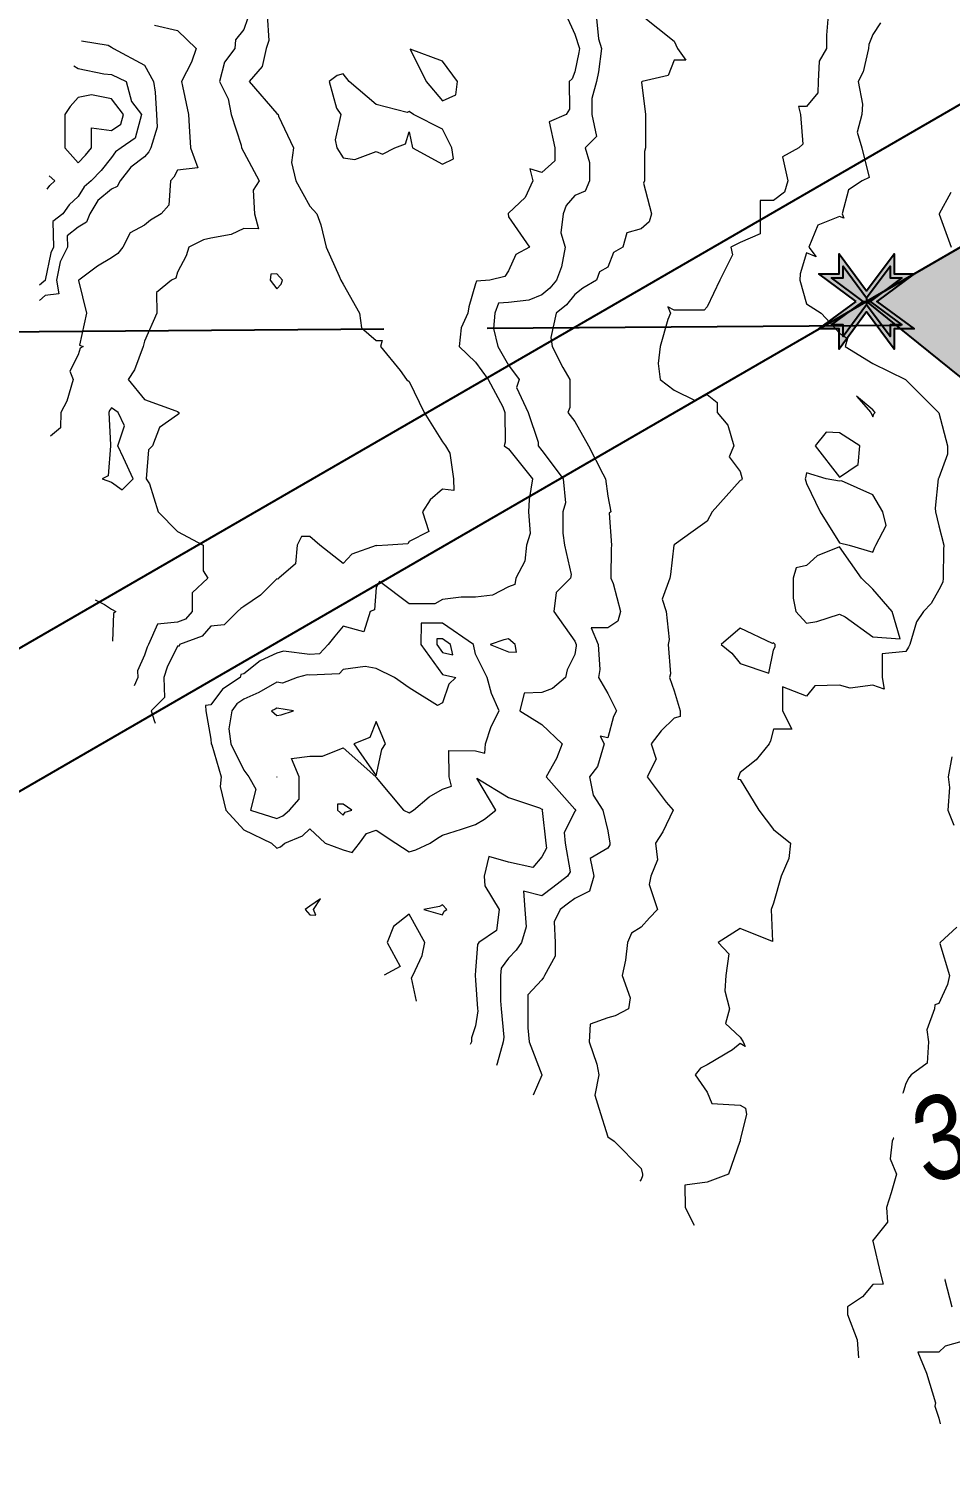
# Model space of a CAD drawing. Extents: x 528314 to 531043, y 6043383 to 6045203.
# Drawn here: x 530367 to 530478.4, y 6044152.9 to 6044325.9 of the extents above; entities that cross this region are included whole.
import ezdxf

# ---------------------------------------------------------------- set-up
doc = ezdxf.new("R2010")
doc.units = 0
doc.header["$LTSCALE"] = 5
doc.linetypes.add('foc-UNSURVEYED', pattern=[12.5, 10, -2.5])
doc.layers.add('C-TOPO-MAJR', color=7, linetype='Continuous', lineweight=15, true_color=0xd3aa5f)
doc.layers.add('C-TOPO-MINR', color=7, linetype='Continuous', lineweight=13, true_color=0xe9d5af)
for name, color, linetype in [('F-RW', 190, 'Continuous'), ('L-MON', 1, 'Continuous'), ('L-USEC', 7, 'foc-UNSURVEYED'), ('P-PROPOSED', 10, 'Continuous'), ('P-PROPOSED-H', 21, 'Continuous'), ('T-BUSH-T', 110, 'Continuous')]:
    doc.layers.add(name, color=color, linetype=linetype)
doc.styles.add('80L', font='ARIALN.TTF', dxfattribs={"height": 10})

# ---------------------------------------------------------------- blocks, each defined once
blk = doc.blocks.new('TEMP')
h = blk.add_hatch(color=255)
h.dxf.hatch_style = 1
h.paths.add_polyline_path([(0, 0.251), (-0.666, 1.152), (-0.666, 0.666), (-1.152, 0.666), (-0.251, 0), (-1.152, -0.666), (-0.666, -0.666), (-0.666, -1.152), (0, -0.251), (0.666, -1.152), (0.666, -0.666), (1.152, -0.666), (0.251, 0), (1.152, 0.666), (0.666, 0.666), (0.666, 1.152)])
h.paths.add_polyline_path([(0.566, 0.849), (0.566, 0.566), (0.849, 0.566), (0.083, 0), (0.849, -0.566), (0.566, -0.566), (0.566, -0.849), (0, -0.083), (-0.566, -0.849), (-0.566, -0.566), (-0.849, -0.566), (-0.083, 0), (-0.849, 0.566), (-0.566, 0.566), (-0.566, 0.849), (0, 0.083)], flags=16)
h = blk.add_hatch(color=1)
h.dxf.hatch_style = 1
h.paths.add_polyline_path([(0, 0.083), (-0.566, 0.849), (-0.566, 0.566), (-0.849, 0.566), (-0.083, 0), (-0.849, -0.566), (-0.566, -0.566), (-0.566, -0.849), (0, -0.083), (0.566, -0.849), (0.566, -0.566), (0.849, -0.566), (0.083, 0), (0.849, 0.566), (0.566, 0.566), (0.566, 0.849)])
at = {"color": 1}
for p, q in [((-0.083, 0), (0.083, 0)), ((0, 0.083), (0, -0.083))]:
    blk.add_line(p, q, dxfattribs=at)
at = {"color": 255, "flags": 128}
blk.add_lwpolyline([(-0.251, 0), (-1.152, 0.666), (-0.666, 0.666), (-0.666, 1.152), (0, 0.251), (0.666, 1.152), (0.666, 0.666), (1.152, 0.666), (0.251, 0), (1.152, -0.666), (0.666, -0.666), (0.666, -1.152), (0, -0.251), (-0.666, -1.152), (-0.666, -0.666), (-1.152, -0.666)], close=True, dxfattribs=at)
at = {"color": 1, "flags": 128}
blk.add_lwpolyline([(-0.083, 0), (-0.849, 0.566), (-0.566, 0.566), (-0.566, 0.849), (0, 0.083), (0.566, 0.849), (0.566, 0.566), (0.849, 0.566), (0.083, 0), (0.849, -0.566), (0.566, -0.566), (0.566, -0.849), (0, -0.083), (-0.566, -0.849), (-0.566, -0.566), (-0.849, -0.566)], close=True, dxfattribs=at)

msp = doc.modelspace()

# ---------------------------------------------------------------- hatches: boundary and pattern name
at = {"layer": 'P-PROPOSED-H'}
h = msp.add_hatch(color=256, dxfattribs=at)
h.dxf.hatch_style = 1
h.paths.add_polyline_path([(530696.143, 6044237.575), (530560.987, 6044346.534), (530468.237, 6044292.914), (530633.417, 6044159.762)])

# ---------------------------------------------------------------- linework, layer by layer
at = {"layer": 'C-TOPO-MAJR', "linetype": 'Continuous', "lineweight": 15, "flags": 128}
for points, elevation in [([(530393.425, 6044327.025), (530392.977, 6044325.754), (530391.959, 6044324.492), (530391.895, 6044323.474), (530390.63, 6044321.82), (530390.044, 6044319.474), (530391.083, 6044317.367), (530391.442, 6044315.474), (530392.675, 6044311.775), (530392.703, 6044311.474), (530392.977, 6044310.942), (530394.84, 6044307.474), (530394.098, 6044306.353), (530394.252, 6044303.474), (530394.766, 6044301.684), (530392.977, 6044301.699), (530391.441, 6044301.009), (530388.977, 6044300.557), (530388.11, 6044300.341), (530386.33, 6044299.474), (530386.019, 6044298.432), (530384.977, 6044296.454), (530384.751, 6044295.7), (530384.241, 6044295.474), (530382.445, 6044294.005), (530382.474, 6044291.474), (530380.977, 6044288.105), (530380.822, 6044287.474), (530379.79, 6044284.661), (530379.009, 6044283.474), (530380.977, 6044281.06), (530384.769, 6044279.681), (530384.977, 6044279.595), (530385.123, 6044279.474), (530385.112, 6044279.339), (530384.977, 6044279.216), (530382.787, 6044277.663), (530381.96, 6044275.474), (530381.469, 6044274.982), (530381.199, 6044271.474), (530381.576, 6044270.874), (530382.632, 6044267.474), (530384.977, 6044265.128), (530388.065, 6044263.474), (530388.068, 6044260.382), (530388.646, 6044259.474), (530386.75, 6044257.701), (530386.75, 6044255.474), (530385.934, 6044254.516), (530384.977, 6044254.165), (530382.539, 6044253.912), (530381.447, 6044251.474), (530381.29, 6044251.16), (530380.977, 6044250.18), (530380.142, 6044248.308), (530380.173, 6044247.474), (530379.726, 6044246.487)], 820), ([(530393.425, 6044327.025), (530392.977, 6044325.754), (530391.959, 6044324.492), (530391.895, 6044323.474), (530390.63, 6044321.82), (530390.044, 6044319.474), (530391.083, 6044317.367), (530391.442, 6044315.474), (530392.675, 6044311.775), (530392.703, 6044311.474), (530392.977, 6044310.942), (530394.84, 6044307.474), (530394.098, 6044306.353), (530394.252, 6044303.474), (530394.766, 6044301.684), (530392.977, 6044301.699), (530391.441, 6044301.009), (530388.977, 6044300.557), (530388.11, 6044300.341), (530386.33, 6044299.474), (530386.019, 6044298.432), (530384.977, 6044296.454), (530384.751, 6044295.7), (530384.241, 6044295.474), (530382.445, 6044294.005), (530382.474, 6044291.474), (530380.977, 6044288.105), (530380.822, 6044287.474), (530379.79, 6044284.661), (530379.009, 6044283.474), (530380.977, 6044281.06), (530384.769, 6044279.681), (530384.977, 6044279.595), (530385.123, 6044279.474), (530385.112, 6044279.339), (530384.977, 6044279.216), (530382.787, 6044277.663), (530381.96, 6044275.474), (530381.469, 6044274.982), (530381.199, 6044271.474), (530381.576, 6044270.874), (530382.632, 6044267.474), (530384.977, 6044265.128), (530388.065, 6044263.474), (530388.068, 6044260.382), (530388.646, 6044259.474), (530386.75, 6044257.701), (530386.75, 6044255.474), (530385.934, 6044254.516), (530384.977, 6044254.165), (530382.539, 6044253.912), (530381.447, 6044251.474), (530381.29, 6044251.16), (530380.977, 6044250.18), (530380.142, 6044248.308), (530380.173, 6044247.474), (530379.726, 6044246.487)], 820), ([(530469.898, 6044326.552), (530468.977, 6044325.144), (530468.513, 6044323.937), (530468.486, 6044323.474), (530467.817, 6044320.633), (530467.237, 6044319.474), (530467.732, 6044316.719), (530467.676, 6044315.474), (530467.098, 6044313.353), (530467.662, 6044311.474), (530468.556, 6044307.894), (530467.715, 6044307.474), (530466.058, 6044306.392), (530465.28, 6044303.474), (530465.481, 6044302.969), (530464.977, 6044303.171), (530462.333, 6044302.117), (530461.275, 6044299.474), (530462.15, 6044298.3), (530460.977, 6044298.787), (530460.193, 6044296.257), (530460.179, 6044295.474), (530460.977, 6044292.599), (530462.735, 6044291.474), (530463.819, 6044290.316), (530464.977, 6044289.081), (530465.941, 6044288.438), (530465.666, 6044287.474), (530468.977, 6044285.422), (530472.933, 6044283.474), (530472.977, 6044283.433), (530476.936, 6044279.474), (530476.977, 6044279.439), (530478.005, 6044275.474), (530477.998, 6044274.452), (530476.977, 6044271.609), (530476.912, 6044271.538), (530476.879, 6044271.474), (530476.524, 6044267.926), (530476.562, 6044267.474), (530476.977, 6044265.813), (530477.562, 6044263.474), (530477.516, 6044262.935), (530477.508, 6044259.474), (530477.437, 6044259.013), (530476.977, 6044258.092), (530476.041, 6044256.409), (530475.106, 6044255.474), (530474.256, 6044254.194), (530473.454, 6044251.474), (530473.307, 6044251.143), (530472.977, 6044250.614), (530470.118, 6044250.332), (530470.118, 6044247.474), (530470.373, 6044246.078), (530468.977, 6044246.577), (530466.26, 6044246.19), (530464.977, 6044246.54), (530461.981, 6044246.469), (530460.977, 6044245.212), (530458.08, 6044246.371), (530458.08, 6044243.474), (530459.198, 6044241.252), (530456.977, 6044241.252), (530456.623, 6044239.827), (530456.447, 6044239.474), (530454.905, 6044237.545), (530452.977, 6044236.003), (530452.745, 6044235.474), (530452.696, 6044235.193), (530452.977, 6044235.179), (530455.2, 6044231.474), (530456.977, 6044229.112), (530459.031, 6044227.474), (530458.826, 6044225.624), (530457.904, 6044223.474), (530456.977, 6044220.23), (530456.725, 6044219.474), (530456.847, 6044215.604), (530452.977, 6044217.182), (530450.285, 6044215.474), (530451.606, 6044214.103), (530451.236, 6044211.474), (530451.126, 6044209.623), (530451.685, 6044207.474), (530451.176, 6044205.673), (530452.977, 6044204.044), (530453.303, 6044203.474), (530453.547, 6044202.903), (530452.977, 6044203.266), (530452.018, 6044202.515), (530448.977, 6044200.68), (530448.172, 6044200.278), (530447.53, 6044199.474), (530448.977, 6044197.416), (530449.54, 6044196.037), (530452.977, 6044195.808), (530453.612, 6044195.474), (530453.739, 6044194.712), (530452.977, 6044191.669), (530452.952, 6044191.474), (530452.925, 6044191.422), (530451.554, 6044187.474), (530448.977, 6044186.525), (530446.271, 6044186.18), (530446.324, 6044183.474), (530447.391, 6044181.339)], 822)]:
    msp.add_lwpolyline(points, dxfattribs=dict(at, elevation=elevation))
for points, elevation in [([(530397.479, 6044294.972), (530397.651, 6044295.474), (530396.977, 6044296.222), (530396.237, 6044296.213), (530396.146, 6044295.474), (530396.977, 6044294.424), (530397.479, 6044294.972)], 820), ([(530397.479, 6044294.972), (530397.651, 6044295.474), (530396.977, 6044296.222), (530396.237, 6044296.213), (530396.146, 6044295.474), (530396.977, 6044294.424), (530397.479, 6044294.972)], 820), ([(530469.105, 6044279.345), (530469.284, 6044279.474), (530468.977, 6044279.803), (530467.001, 6044281.449), (530468.757, 6044279.474), (530468.977, 6044278.979), (530469.105, 6044279.345)], 822), ([(530377.806, 6044279.474), (530376.977, 6044280.044), (530376.737, 6044279.714), (530376.672, 6044279.474), (530376.86, 6044275.59), (530376.858, 6044275.474), (530376.599, 6044271.851), (530375.844, 6044271.474), (530376.977, 6044271.079), (530378.29, 6044270.16), (530379.624, 6044271.474), (530378.435, 6044274.015), (530377.754, 6044275.474), (530378.572, 6044277.879), (530377.806, 6044279.474)], 820), ([(530377.806, 6044279.474), (530376.977, 6044280.044), (530376.737, 6044279.714), (530376.672, 6044279.474), (530376.86, 6044275.59), (530376.858, 6044275.474), (530376.599, 6044271.851), (530375.844, 6044271.474), (530376.977, 6044271.079), (530378.29, 6044270.16), (530379.624, 6044271.474), (530378.435, 6044274.015), (530377.754, 6044275.474), (530378.572, 6044277.879), (530377.806, 6044279.474)], 820), ([(530467.222, 6044273.228), (530467.418, 6044275.474), (530464.977, 6044277.043), (530463.345, 6044277.106), (530462.032, 6044275.474), (530464.977, 6044271.676), (530467.222, 6044273.228)], 822), ([(530470.194, 6044267.474), (530468.977, 6044269.565), (530465.211, 6044271.239), (530464.977, 6044271.18), (530463.357, 6044271.474), (530460.977, 6044272.191), (530460.838, 6044271.612), (530460.805, 6044271.474), (530460.977, 6044270.9), (530462.615, 6044267.474), (530464.977, 6044263.767), (530466.151, 6044263.474), (530468.977, 6044262.641), (530469.223, 6044263.227), (530469.355, 6044263.474), (530470.619, 6044265.831), (530470.194, 6044267.474)], 822), ([(530471.329, 6044255.474), (530468.977, 6044258.133), (530467.636, 6044259.474), (530464.977, 6044263.265), (530462.28, 6044262.171), (530460.977, 6044261.006), (530459.74, 6044260.71), (530459.381, 6044259.474), (530459.381, 6044257.069), (530459.7, 6044255.474), (530460.977, 6044254.03), (530462.213, 6044254.237), (530464.977, 6044255.147), (530465.65, 6044254.8), (530468.977, 6044252.384), (530472.305, 6044252.146), (530471.329, 6044255.474)], 822), ([(530457.209, 6044251.242), (530457.209, 6044251.474), (530456.977, 6044251.668), (530456.852, 6044251.598), (530452.977, 6044253.43), (530450.668, 6044251.474), (530451.94, 6044250.437), (530452.977, 6044249.174), (530456.425, 6044248.025), (530456.977, 6044250.778), (530457.209, 6044251.242)], 822)]:
    msp.add_lwpolyline(points, close=True, dxfattribs=dict(at, elevation=elevation))
at = {"layer": 'C-TOPO-MINR', "linetype": 'Continuous', "lineweight": 13, "flags": 128}
for points, elevation in [([(530395.796, 6044327.474), (530396.012, 6044324.438), (530395.672, 6044323.474), (530395.188, 6044321.263), (530393.623, 6044319.474), (530396.977, 6044315.613), (530397.127, 6044315.474), (530397.177, 6044315.273), (530398.965, 6044311.474), (530398.747, 6044309.704), (530399.273, 6044307.474), (530400.977, 6044304.432), (530401.789, 6044303.474), (530402.285, 6044302.166), (530402.945, 6044299.474), (530404.501, 6044295.949), (530404.69, 6044295.474), (530404.977, 6044294.98), (530406.945, 6044291.474), (530407.217, 6044289.713), (530408.977, 6044288.173), (530409.696, 6044288.193), (530409.496, 6044287.474), (530411.893, 6044284.557), (530412.631, 6044283.474), (530412.977, 6044283.242), (530414.762, 6044279.474), (530416.977, 6044275.964), (530417.358, 6044275.474), (530417.89, 6044274.56), (530418.305, 6044271.474), (530418.378, 6044270.072), (530416.977, 6044270.226), (530415.517, 6044268.934), (530414.559, 6044267.474), (530415.35, 6044265.1), (530412.977, 6044263.914), (530412.812, 6044263.639), (530410.387, 6044263.474), (530409.059, 6044263.392), (530408.977, 6044263.425), (530406.051, 6044262.399), (530404.977, 6044261.238), (530402.185, 6044263.474), (530400.977, 6044264.517), (530399.933, 6044264.517), (530399.411, 6044263.474), (530399.234, 6044261.216), (530397.22, 6044259.474), (530397.098, 6044259.352), (530396.977, 6044259.385), (530395.012, 6044257.438), (530392.977, 6044256.044), (530392.624, 6044255.827), (530392.235, 6044255.474), (530390.595, 6044253.856), (530388.977, 6044253.677), (530387.963, 6044252.488), (530385.199, 6044251.474), (530385.164, 6044251.287), (530384.977, 6044251.26), (530383.715, 6044248.736), (530383.311, 6044247.474), (530383.386, 6044245.064), (530381.767, 6044243.474), (530382.162, 6044242.288), (530382.251, 6044241.962)], 820.4), ([(530431.933, 6044327.474), (530432.977, 6044325.178), (530433.545, 6044323.474), (530433.478, 6044322.972), (530432.977, 6044320.632), (530432.661, 6044319.79), (530432.281, 6044319.474), (530432.337, 6044316.114), (530431.928, 6044315.474), (530429.862, 6044314.588), (530430.581, 6044311.474), (530430.581, 6044309.87), (530428.977, 6044308.495), (530427.545, 6044308.906), (530427.901, 6044307.474), (530426.985, 6044305.466), (530424.977, 6044303.583), (530424.916, 6044303.534), (530424.916, 6044303.474), (530424.977, 6044303.126), (530427.518, 6044299.474), (530425.856, 6044298.595), (530424.977, 6044296.602), (530424.526, 6044295.925), (530422.723, 6044295.474), (530421.093, 6044295.357), (530420.977, 6044295.037), (530420.187, 6044292.263), (530420.037, 6044291.474), (530419.234, 6044289.73), (530418.988, 6044287.474), (530420.977, 6044285.554), (530422.499, 6044283.474), (530424.275, 6044280.175), (530424.509, 6044279.474), (530424.543, 6044275.907), (530424.424, 6044275.474), (530424.977, 6044275.087), (530427.854, 6044271.474), (530427.459, 6044268.991), (530427.393, 6044267.474), (530427.579, 6044264.871), (530427.157, 6044263.474), (530426.933, 6044261.517), (530425.848, 6044259.474), (530425.743, 6044258.708), (530424.977, 6044258.421), (530423.012, 6044257.439), (530420.977, 6044257.184), (530419.254, 6044257.197), (530416.977, 6044256.891), (530416.075, 6044256.375), (530412.977, 6044256.375), (530409.384, 6044259.066), (530408.977, 6044258.346), (530408.786, 6044255.665), (530408.26, 6044255.474), (530407.467, 6044252.983), (530404.977, 6044253.668), (530403.994, 6044252.456), (530403.17, 6044251.474), (530402.127, 6044250.323), (530400.977, 6044250.263), (530397.789, 6044250.662), (530396.977, 6044250.44), (530394.958, 6044249.493), (530392.977, 6044247.915), (530392.615, 6044247.835), (530392.535, 6044247.474), (530390.385, 6044246.065), (530388.977, 6044244.183), (530388.366, 6044244.084), (530388.406, 6044243.474), (530388.977, 6044240.018), (530389.041, 6044239.474), (530389.105, 6044239.346), (530390.228, 6044235.474), (530390.132, 6044234.318), (530390.801, 6044231.474), (530392.977, 6044229.093), (530396.326, 6044227.474), (530396.977, 6044226.862), (530397.422, 6044227.029), (530397.955, 6044227.474), (530400.077, 6044228.373), (530400.977, 6044229.191), (530402.812, 6044227.474), (530404.977, 6044226.663), (530406.091, 6044226.359), (530406.958, 6044227.474), (530407.811, 6044228.639), (530408.977, 6044229.041), (530411.331, 6044227.474), (530412.977, 6044226.415), (530413.771, 6044226.68), (530415.517, 6044227.474), (530416.39, 6044228.061), (530416.977, 6044228.455), (530419.297, 6044229.153), (530420.977, 6044229.748), (530422.083, 6044230.368), (530423.441, 6044231.474), (530421.14, 6044235.31), (530424.977, 6044233.009), (530428.724, 6044231.727), (530428.977, 6044231.566), (530429.06, 6044231.474), (530429.032, 6044231.419), (530429.461, 6044227.474), (530429.565, 6044226.886), (530428.977, 6044225.827), (530427.908, 6044224.543), (530424.977, 6044225.17), (530422.602, 6044225.849), (530422.008, 6044223.474), (530422.11, 6044222.34), (530423.817, 6044219.474), (530423.532, 6044216.918), (530421.366, 6044215.474), (530421.201, 6044215.25), (530420.977, 6044212.082), (530420.938, 6044211.513), (530420.931, 6044211.474), (530420.977, 6044210.915), (530421.223, 6044207.474), (530421.248, 6044207.202), (530420.977, 6044205.425), (530420.494, 6044203.957), (530420.503, 6044203.474), (530420.322, 6044203.16)], 820.8), ([(530435.569, 6044327.474), (530435.829, 6044324.621), (530436.212, 6044323.474), (530435.831, 6044320.619), (530435.585, 6044319.474), (530435.015, 6044317.435), (530435.024, 6044315.474), (530435.609, 6044312.841), (530434.241, 6044311.474), (530434.747, 6044309.703), (530434.747, 6044307.474), (530434.234, 6044306.216), (530432.977, 6044305.717), (530431.953, 6044304.498), (530431.564, 6044303.474), (530431.277, 6044301.173), (530431.8, 6044299.474), (530431.38, 6044297.07), (530430.76, 6044295.474), (530429.958, 6044294.493), (530428.977, 6044293.69), (530427.407, 6044293.043), (530424.977, 6044292.778), (530423.76, 6044292.691), (530423.316, 6044291.474), (530423.151, 6044289.647), (530423.694, 6044287.474), (530424.977, 6044285.199), (530426.271, 6044283.474), (530425.948, 6044282.502), (530427.36, 6044279.474), (530428.549, 6044275.901), (530428.553, 6044275.474), (530428.977, 6044274.906), (530431.567, 6044271.474), (530431.855, 6044268.595), (530431.535, 6044267.474), (530431.535, 6044264.916), (530431.715, 6044263.474), (530432.543, 6044259.907), (530432.444, 6044259.474), (530430.711, 6044257.74), (530430.459, 6044255.474), (530432.977, 6044251.859), (530433.138, 6044251.474), (530433.149, 6044251.301), (530432.977, 6044250.264), (530432.047, 6044248.403), (530431.861, 6044247.474), (530430.287, 6044246.163), (530428.977, 6044245.671), (530426.854, 6044245.596), (530426.344, 6044243.474), (530428.977, 6044241.816), (530431.461, 6044239.474), (530430.751, 6044237.699), (530429.514, 6044235.474), (530432.977, 6044231.579), (530433.047, 6044231.474), (530433.069, 6044231.382), (530432.977, 6044231.31), (530431.672, 6044228.778), (530431.814, 6044227.474), (530432.422, 6044224.028), (530432.114, 6044223.474), (530430.321, 6044222.129), (530428.977, 6044221.121), (530426.782, 6044221.669), (530426.944, 6044219.474), (530427.088, 6044217.362), (530426.552, 6044215.474), (530425.898, 6044214.552), (530424.977, 6044213.596), (530424.074, 6044212.376), (530424.011, 6044211.474), (530424.011, 6044208.44), (530424.08, 6044207.474), (530424.403, 6044204.047), (530424.315, 6044203.474), (530423.6, 6044200.85), (530423.499, 6044200.599)], 821), ([(530441.043, 6044327.474), (530444.977, 6044324.325), (530445.403, 6044323.474), (530446.396, 6044322.054), (530444.977, 6044322.054), (530444.273, 6044320.177), (530441.11, 6044319.474), (530441.052, 6044319.398), (530441.528, 6044315.474), (530441.528, 6044314.922), (530441.528, 6044311.474), (530441.418, 6044311.032), (530441.418, 6044307.474), (530441.275, 6044307.175), (530442.24, 6044303.474), (530441.948, 6044302.502), (530440.977, 6044301.668), (530439.273, 6044301.177), (530438.788, 6044299.474), (530437.641, 6044298.809), (530436.977, 6044297.064), (530435.963, 6044296.487), (530435.579, 6044295.474), (530433.953, 6044294.497), (530432.977, 6044293.738), (530431.957, 6044292.493), (530430.712, 6044291.474), (530430.065, 6044288.561), (530430.246, 6044287.474), (530431.536, 6044284.914), (530432.364, 6044283.474), (530432.364, 6044280.086), (530432.119, 6044279.474), (530432.977, 6044278.402), (530434.65, 6044275.474), (530436.368, 6044272.082), (530436.677, 6044271.474), (530436.977, 6044269.374), (530437.321, 6044267.474), (530437.129, 6044267.322), (530437.414, 6044263.474), (530437.384, 6044263.066), (530437.348, 6044259.474), (530437.615, 6044258.835), (530438.505, 6044255.474), (530438.169, 6044254.281), (530436.977, 6044253.487), (530434.963, 6044253.487), (530435.805, 6044251.474), (530436.006, 6044248.444), (530435.845, 6044247.474), (530436.977, 6044245.532), (530438.02, 6044243.474), (530437.668, 6044242.782), (530436.977, 6044240.194), (530436.044, 6044240.406), (530436.525, 6044239.474), (530435.737, 6044236.714), (530434.744, 6044235.474), (530435.185, 6044233.265), (530436.38, 6044231.474), (530436.977, 6044228.959), (530437.218, 6044227.474), (530437.193, 6044227.257), (530436.977, 6044226.869), (530434.816, 6044225.634), (530435.279, 6044223.474), (530434.768, 6044221.683), (530432.977, 6044220.787), (530432.226, 6044220.224), (530431.225, 6044219.474), (530430.494, 6044217.956), (530430.612, 6044215.474), (530430.612, 6044213.838), (530429.298, 6044211.474), (530429.188, 6044211.263), (530428.977, 6044210.967), (530427.294, 6044209.156), (530427.294, 6044207.474), (530427.294, 6044205.156), (530427.463, 6044203.474), (530428.977, 6044199.488), (530428.983, 6044199.474), (530428.988, 6044199.462), (530428.977, 6044199.442), (530427.926, 6044197.03)], 821.2), ([(530463.581, 6044327.474), (530463.377, 6044325.074), (530463.377, 6044323.474), (530462.524, 6044321.926), (530462.394, 6044319.474), (530462.357, 6044318.093), (530460.977, 6044316.461), (530459.99, 6044316.461), (530460.253, 6044315.474), (530460.55, 6044311.9), (530460.038, 6044311.474), (530458.07, 6044310.38), (530458.716, 6044307.474), (530458.333, 6044306.117), (530456.977, 6044305.08), (530455.37, 6044305.08), (530455.359, 6044303.474), (530455.359, 6044301.091), (530452.977, 6044300.032), (530451.839, 6044299.474), (530452.03, 6044298.526), (530450.499, 6044295.474), (530448.977, 6044292.236), (530448.595, 6044291.855), (530444.977, 6044291.855), (530444.214, 6044292.236), (530444.553, 6044291.474), (530444.214, 6044290.711), (530443.29, 6044287.474), (530443.037, 6044285.413), (530443.284, 6044283.474), (530444.977, 6044282.204), (530447.517, 6044280.933), (530448.977, 6044281.664), (530450.19, 6044280.686), (530450.19, 6044279.474), (530451.455, 6044277.952), (530452.182, 6044275.474), (530451.621, 6044274.117), (530452.977, 6044272.349), (530453.184, 6044271.474), (530453.128, 6044271.322), (530452.977, 6044271.284), (530449.562, 6044267.474), (530448.977, 6044266.355), (530447.297, 6044265.154), (530444.977, 6044263.497), (530444.966, 6044263.485), (530444.956, 6044263.474), (530444.523, 6044259.927), (530444.468, 6044259.474), (530443.516, 6044256.934), (530444.031, 6044255.474), (530444.395, 6044252.055), (530444.241, 6044251.474), (530444.537, 6044247.914), (530444.439, 6044247.474), (530444.977, 6044245.86), (530445.693, 6044243.474), (530445.691, 6044242.76), (530444.977, 6044242.582), (530443.42, 6044241.03), (530442.205, 6044239.474), (530442.819, 6044237.631), (530441.741, 6044235.474), (530444.03, 6044232.42), (530444.872, 6044231.474), (530443.621, 6044228.829), (530442.731, 6044227.474), (530442.981, 6044225.469), (530442.183, 6044223.474), (530441.983, 6044222.468), (530442.981, 6044219.474), (530442.009, 6044218.441), (530440.977, 6044217.345), (530439.846, 6044216.605), (530439.34, 6044215.474), (530439.119, 6044213.331), (530438.691, 6044211.474), (530439.669, 6044208.781), (530439.477, 6044207.474), (530437.85, 6044206.601), (530436.977, 6044206.377), (530434.848, 6044205.602), (530434.696, 6044203.474), (530435.651, 6044200.8), (530435.892, 6044199.474), (530435.397, 6044197.053), (530435.875, 6044195.474), (530436.977, 6044191.985), (530437.733, 6044191.474), (530440.977, 6044188.183), (530441.166, 6044187.474), (530441.171, 6044187.28), (530440.977, 6044186.863), (530440.825, 6044186.632)], 821.6), ([(530469.898, 6044326.552), (530468.977, 6044325.144), (530468.513, 6044323.937), (530468.486, 6044323.474), (530467.817, 6044320.633), (530467.237, 6044319.474), (530467.732, 6044316.719), (530467.676, 6044315.474), (530467.098, 6044313.353), (530467.662, 6044311.474), (530468.556, 6044307.894), (530467.715, 6044307.474), (530466.058, 6044306.392), (530465.28, 6044303.474), (530465.481, 6044302.969), (530464.977, 6044303.171), (530462.333, 6044302.117), (530461.275, 6044299.474), (530462.15, 6044298.3), (530460.977, 6044298.787), (530460.193, 6044296.257), (530460.179, 6044295.474), (530460.977, 6044292.599), (530462.735, 6044291.474), (530463.819, 6044290.316), (530464.977, 6044289.081), (530465.941, 6044288.438), (530465.666, 6044287.474), (530468.977, 6044285.422), (530472.933, 6044283.474), (530472.977, 6044283.433), (530476.936, 6044279.474), (530476.977, 6044279.439), (530478.005, 6044275.474), (530477.998, 6044274.452), (530476.977, 6044271.609), (530476.912, 6044271.538), (530476.879, 6044271.474), (530476.524, 6044267.926), (530476.562, 6044267.474), (530476.977, 6044265.813), (530477.562, 6044263.474), (530477.516, 6044262.935), (530477.508, 6044259.474), (530477.437, 6044259.013), (530476.977, 6044258.092), (530476.041, 6044256.409), (530475.106, 6044255.474), (530474.256, 6044254.194), (530473.454, 6044251.474), (530473.307, 6044251.143), (530472.977, 6044250.614), (530470.118, 6044250.332), (530470.118, 6044247.474), (530470.373, 6044246.078), (530468.977, 6044246.577), (530466.26, 6044246.19), (530464.977, 6044246.54), (530461.981, 6044246.469), (530460.977, 6044245.212), (530458.08, 6044246.371), (530458.08, 6044243.474), (530459.198, 6044241.252), (530456.977, 6044241.252), (530456.623, 6044239.827), (530456.447, 6044239.474), (530454.905, 6044237.545), (530452.977, 6044236.003), (530452.745, 6044235.474), (530452.696, 6044235.193), (530452.977, 6044235.179), (530455.2, 6044231.474), (530456.977, 6044229.112), (530459.031, 6044227.474), (530458.826, 6044225.624), (530457.904, 6044223.474), (530456.977, 6044220.23), (530456.725, 6044219.474), (530456.847, 6044215.604), (530452.977, 6044217.182), (530450.285, 6044215.474), (530451.606, 6044214.103), (530451.236, 6044211.474), (530451.126, 6044209.623), (530451.685, 6044207.474), (530451.176, 6044205.673), (530452.977, 6044204.044), (530453.303, 6044203.474), (530453.547, 6044202.903), (530452.977, 6044203.266), (530452.018, 6044202.515), (530448.977, 6044200.68), (530448.172, 6044200.278), (530447.53, 6044199.474), (530448.977, 6044197.416), (530449.54, 6044196.037), (530452.977, 6044195.808), (530453.612, 6044195.474), (530453.739, 6044194.712), (530452.977, 6044191.669), (530452.952, 6044191.474), (530452.925, 6044191.422), (530451.554, 6044187.474), (530448.977, 6044186.525), (530446.271, 6044186.18), (530446.324, 6044183.474), (530447.391, 6044181.339)], 822), ([(530382.182, 6044326.268), (530384.977, 6044325.65), (530387.233, 6044323.474), (530386.656, 6044321.795), (530385.452, 6044319.474), (530385.56, 6044318.89), (530386.304, 6044315.474), (530386.392, 6044314.058), (530386.552, 6044311.474), (530387.411, 6044309.04), (530384.977, 6044308.759), (530384.521, 6044307.929), (530384.119, 6044307.474), (530383.91, 6044304.54), (530382.977, 6044303.474), (530381.713, 6044302.738), (530380.977, 6044302.11), (530379.261, 6044301.19), (530378.377, 6044299.474), (530377.774, 6044298.676), (530376.977, 6044298.191), (530375.294, 6044297.156), (530373.051, 6044295.474), (530373.015, 6044295.435), (530373.973, 6044291.474), (530373.138, 6044287.635), (530373.559, 6044287.474), (530373.187, 6044287.264), (530372.977, 6044286.459), (530371.972, 6044284.478), (530372.35, 6044283.474), (530371.585, 6044280.865), (530370.869, 6044279.474), (530370.826, 6044277.625), (530369.627, 6044276.614)], 819.6), ([(530373.37, 6044324.375), (530376.583, 6044323.868), (530376.977, 6044323.61), (530377.249, 6044323.474), (530380.977, 6044321.426), (530382.07, 6044319.474), (530382.249, 6044318.201), (530382.427, 6044315.474), (530382.493, 6044313.957), (530381.763, 6044311.474), (530381.484, 6044310.966), (530380.977, 6044310.391), (530379.322, 6044309.128), (530378.049, 6044307.474), (530377.66, 6044306.79), (530376.977, 6044306.46), (530375.359, 6044305.091), (530374.389, 6044303.474), (530373.979, 6044302.471), (530372.977, 6044301.86), (530371.627, 6044300.823), (530371.668, 6044299.474), (530370.769, 6044297.681), (530370.327, 6044295.474), (530370.635, 6044293.815), (530368.977, 6044293.613), (530368.289, 6044293.011)], 819.2), ([(530372.425, 6044321.367), (530372.977, 6044321.052), (530376.059, 6044320.391), (530376.977, 6044320.315), (530378.751, 6044319.474), (530379.39, 6044317.061), (530380.616, 6044315.474), (530379.839, 6044312.611), (530378.148, 6044311.474), (530377.483, 6044310.967), (530376.977, 6044310.308), (530375.727, 6044308.723), (530374.539, 6044307.474), (530373.693, 6044306.757), (530372.977, 6044305.564), (530371.875, 6044304.575), (530371.111, 6044303.474), (530369.904, 6044302.546), (530369.997, 6044299.474), (530369.656, 6044298.794), (530368.991, 6044295.474), (530368.994, 6044295.457), (530368.977, 6044295.454), (530368.824, 6044295.321), (530368.308, 6044294.884)], 819), ([(530369.21, 6044306.448), (530369.534, 6044306.916), (530370.155, 6044307.474), (530369.446, 6044308.081)], 818.8), ([(530478.4, 6044306.05), (530476.987, 6044303.474), (530476.987, 6044303.464), (530478.437, 6044299.474)], 822.4), ([(530375.017, 6044256.863), (530376.158, 6044256.292), (530376.977, 6044255.746), (530377.535, 6044255.474), (530377.24, 6044255.21), (530377.109, 6044251.862)], 819.6), ([(530478.532, 6044237.919), (530478.1, 6044235.474), (530478.25, 6044234.2), (530478.055, 6044231.474), (530478.799, 6044229.652)], 822.4), ([(530413.83, 6044208.393), (530413.237, 6044211.214), (530413.41, 6044211.474), (530414.536, 6044213.915), (530414.841, 6044215.474), (530412.977, 6044218.891), (530411.056, 6044217.394), (530410.305, 6044215.474), (530411.87, 6044212.58), (530409.954, 6044211.518)], 820.4), ([(530479.138, 6044217.312), (530477.113, 6044215.474), (530477.102, 6044215.349), (530478.241, 6044211.474), (530478.03, 6044210.42), (530476.977, 6044208.118), (530476.485, 6044207.965), (530476.461, 6044207.474), (530475.511, 6044204.94), (530475.736, 6044203.474), (530475.539, 6044200.912), (530473.623, 6044199.474), (530473.338, 6044199.113), (530472.977, 6044198.439), (530472.275, 6044196.176), (530472.066, 6044195.474), (530471.831, 6044192.619), (530471.334, 6044191.474), (530471.103, 6044189.348), (530471.865, 6044187.474), (530471.216, 6044185.234), (530470.641, 6044183.474), (530470.747, 6044181.704), (530468.977, 6044179.499), (530468.964, 6044179.486), (530468.959, 6044179.474), (530468.977, 6044179.415), (530469.906, 6044175.474), (530470.229, 6044174.222), (530468.977, 6044174.169), (530467.759, 6044172.691), (530465.924, 6044171.474), (530465.924, 6044170.527), (530467.098, 6044167.474), (530467.257, 6044165.325)], 822.4), ([(530478.622, 6044175.474), (530477.711, 6044174.74), (530478.537, 6044171.474)], 822.8), ([(530480.486, 6044167.474), (530477.732, 6044166.718), (530476.977, 6044166.01), (530474.441, 6044166.01), (530475.456, 6044163.474), (530476.583, 6044159.867), (530476.496, 6044159.474), (530476.977, 6044158.03), (530477.146, 6044157.355)], 822.8)]:
    msp.add_lwpolyline(points, dxfattribs=dict(at, elevation=elevation))
for points, elevation in [([(530418.595, 6044317.856), (530418.798, 6044319.474), (530416.977, 6044321.919), (530413.063, 6044323.388), (530415.02, 6044319.474), (530416.977, 6044317.137), (530418.595, 6044317.856)], 820.8), ([(530418.126, 6044311.474), (530416.977, 6044313.733), (530413.495, 6044315.474), (530412.977, 6044315.842), (530412.738, 6044315.712), (530408.977, 6044316.703), (530405.705, 6044319.474), (530404.977, 6044320.384), (530404.274, 6044320.177), (530403.306, 6044319.474), (530404.181, 6044316.27), (530404.699, 6044315.474), (530404.027, 6044312.423), (530404.23, 6044311.474), (530404.977, 6044310.231), (530406.386, 6044310.065), (530408.977, 6044311.012), (530409.755, 6044310.695), (530411.243, 6044311.474), (530412.507, 6044311.943), (530412.977, 6044313.403), (530413.363, 6044311.474), (530416.977, 6044309.494), (530418.328, 6044310.123), (530418.126, 6044311.474)], 820.8), ([(530378.131, 6044314.319), (530378.444, 6044315.474), (530376.977, 6044317.373), (530374.571, 6044317.88), (530372.977, 6044317.534), (530371.988, 6044316.463), (530371.364, 6044315.474), (530371.364, 6044313.086), (530371.364, 6044311.474), (530372.977, 6044309.655), (530373.863, 6044310.587), (530374.562, 6044311.474), (530374.562, 6044313.888), (530376.977, 6044313.543), (530378.131, 6044314.319)], 818.8), ([(530469.105, 6044279.345), (530469.284, 6044279.474), (530468.977, 6044279.803), (530467.001, 6044281.449), (530468.757, 6044279.474), (530468.977, 6044278.979), (530469.105, 6044279.345)], 822), ([(530467.222, 6044273.228), (530467.418, 6044275.474), (530464.977, 6044277.043), (530463.345, 6044277.106), (530462.032, 6044275.474), (530464.977, 6044271.676), (530467.222, 6044273.228)], 822), ([(530470.194, 6044267.474), (530468.977, 6044269.565), (530465.211, 6044271.239), (530464.977, 6044271.18), (530463.357, 6044271.474), (530460.977, 6044272.191), (530460.838, 6044271.612), (530460.805, 6044271.474), (530460.977, 6044270.9), (530462.615, 6044267.474), (530464.977, 6044263.767), (530466.151, 6044263.474), (530468.977, 6044262.641), (530469.223, 6044263.227), (530469.355, 6044263.474), (530470.619, 6044265.831), (530470.194, 6044267.474)], 822), ([(530471.329, 6044255.474), (530468.977, 6044258.133), (530467.636, 6044259.474), (530464.977, 6044263.265), (530462.28, 6044262.171), (530460.977, 6044261.006), (530459.74, 6044260.71), (530459.381, 6044259.474), (530459.381, 6044257.069), (530459.7, 6044255.474), (530460.977, 6044254.03), (530462.213, 6044254.237), (530464.977, 6044255.147), (530465.65, 6044254.8), (530468.977, 6044252.384), (530472.305, 6044252.146), (530471.329, 6044255.474)], 822), ([(530422.385, 6044247.474), (530420.977, 6044250.289), (530420.731, 6044251.474), (530416.977, 6044254.048), (530414.402, 6044254.048), (530414.389, 6044251.474), (530416.977, 6044247.851), (530418.582, 6044247.474), (530417.771, 6044246.68), (530416.977, 6044244.411), (530416.369, 6044244.082), (530412.977, 6044246.242), (530411.189, 6044247.474), (530408.977, 6044248.561), (530407.648, 6044248.802), (530404.977, 6044248.468), (530404.504, 6044247.946), (530400.977, 6044247.763), (530400.646, 6044247.805), (530399.431, 6044247.474), (530397.655, 6044246.795), (530396.977, 6044246.9), (530394.777, 6044245.673), (530392.977, 6044244.85), (530392.145, 6044244.305), (530391.522, 6044243.474), (530391.183, 6044241.268), (530391.394, 6044239.474), (530392.977, 6044236.3), (530393.572, 6044235.474), (530394.446, 6044234.005), (530393.776, 6044231.474), (530396.977, 6044230.45), (530397.696, 6044230.755), (530398.486, 6044231.474), (530399.649, 6044232.802), (530399.649, 6044235.474), (530398.759, 6044237.691), (530400.977, 6044237.968), (530402.488, 6044237.963), (530404.977, 6044239.006), (530408.94, 6044235.474), (530408.977, 6044235.413), (530412.289, 6044231.474), (530412.977, 6044231.144), (530413.174, 6044231.276), (530413.467, 6044231.474), (530415.381, 6044233.069), (530416.977, 6044233.981), (530418.073, 6044234.377), (530417.811, 6044235.474), (530417.765, 6044238.686), (530420.977, 6044238.613), (530422.105, 6044238.345), (530422.185, 6044239.474), (530422.883, 6044241.567), (530423.836, 6044243.474), (530422.899, 6044245.551), (530422.385, 6044247.474)], 821), ([(530417.967, 6044251.474), (530416.977, 6044252.153), (530416.298, 6044252.153), (530416.294, 6044251.474), (530416.977, 6044250.518), (530418.226, 6044250.224), (530417.967, 6044251.474)], 821.2), ([(530425.756, 6044251.474), (530424.977, 6044252.139), (530424.398, 6044252.053), (530422.751, 6044251.474), (530424.977, 6044250.583), (530425.921, 6044250.529), (530425.756, 6044251.474)], 821), ([(530457.209, 6044251.242), (530457.209, 6044251.474), (530456.977, 6044251.668), (530456.852, 6044251.598), (530452.977, 6044253.43), (530450.668, 6044251.474), (530451.94, 6044250.437), (530452.977, 6044249.174), (530456.425, 6044248.025), (530456.977, 6044250.778), (530457.209, 6044251.242)], 822), ([(530397.479, 6044242.971), (530398.987, 6044243.474), (530396.977, 6044243.786), (530396.776, 6044243.674), (530396.337, 6044243.474), (530396.977, 6044242.9), (530397.479, 6044242.971)], 821.2), ([(530409.652, 6044238.798), (530410.101, 6044239.474), (530408.977, 6044242.161), (530408.21, 6044240.241), (530406.29, 6044239.474), (530408.977, 6044235.605), (530409.652, 6044238.798)], 821), ([(530396.982, 6044235.469), (530396.982, 6044235.474), (530396.977, 6044235.486), (530396.954, 6044235.497), (530396.97, 6044235.474), (530396.977, 6044235.463), (530396.982, 6044235.469)], 821.2), ([(530405.245, 6044231.205), (530406.023, 6044231.474), (530404.977, 6044232.171), (530404.282, 6044232.168), (530404.282, 6044231.474), (530404.977, 6044230.838), (530405.245, 6044231.205)], 821), ([(530401.408, 6044219.474), (530402.256, 6044220.753), (530400.977, 6044219.88), (530400.399, 6044219.474), (530400.977, 6044218.813), (530401.666, 6044218.784), (530401.408, 6044219.474)], 820.4), ([(530417.198, 6044219.252), (530417.516, 6044219.474), (530416.977, 6044220.016), (530416.611, 6044219.839), (530414.726, 6044219.474), (530416.977, 6044218.831), (530417.198, 6044219.252)], 820.4)]:
    msp.add_lwpolyline(points, close=True, dxfattribs=dict(at, elevation=elevation))
at = {"layer": 'F-RW'}
msp.add_lwpolyline([(530188.037, 6043383.75), (530186.924, 6043483.69), (530181.69, 6043953.392), (530333.566, 6044232.391), (530432.772, 6044289.688), (530487.934, 6044321.558), (530506.613, 6044332.348), (530579.183, 6044372.324), (530590.199, 6044363.422), (530344.726, 6044221.509), (530191.835, 6043940.646), (530196.927, 6043483.76), (530198.04, 6043383.821)], dxfattribs=at)
at = {"layer": 'L-USEC'}
msp.add_line((530534.896, 6044290.421), (530132.276, 6044287.593), dxfattribs=at)
at = {"layer": 'P-PROPOSED'}
msp.add_lwpolyline([(530696.143, 6044237.575), (530560.987, 6044346.534), (530468.237, 6044292.914), (530633.417, 6044159.762)], close=True, dxfattribs=at)

# ---------------------------------------------------------------- block references
at = {"layer": 'L-MON', "xscale": 4.99741000000002, "yscale": 4.99741000000002, "zscale": 4.99741000000002}
msp.add_blockref('TEMP', (530468.237, 6044292.914), dxfattribs=at)

# ---------------------------------------------------------------- next in the draw order: texts
at = {"layer": 'T-BUSH-T', "insert": (530471.871, 6044195.378), "char_height": 10.00512, "attachment_point": 1, "rotation": 20, "style": '80L', "bg_fill": 3, "box_fill_scale": 1.15, "bg_fill_color": 256, "bg_fill_true_color": 256, "bg_fill_transparency": 0}
msp.add_mtext_dynamic_manual_height_columns('\\pi0.36397;{\\fArial Narrow|b0|i1|c0|p34;35cm Spruce \\P\\pi17.38154;& Pine}', width=67.34456, gutter_width=50.025, heights=[0], dxfattribs=at)

doc.saveas('drawing.dxf')
